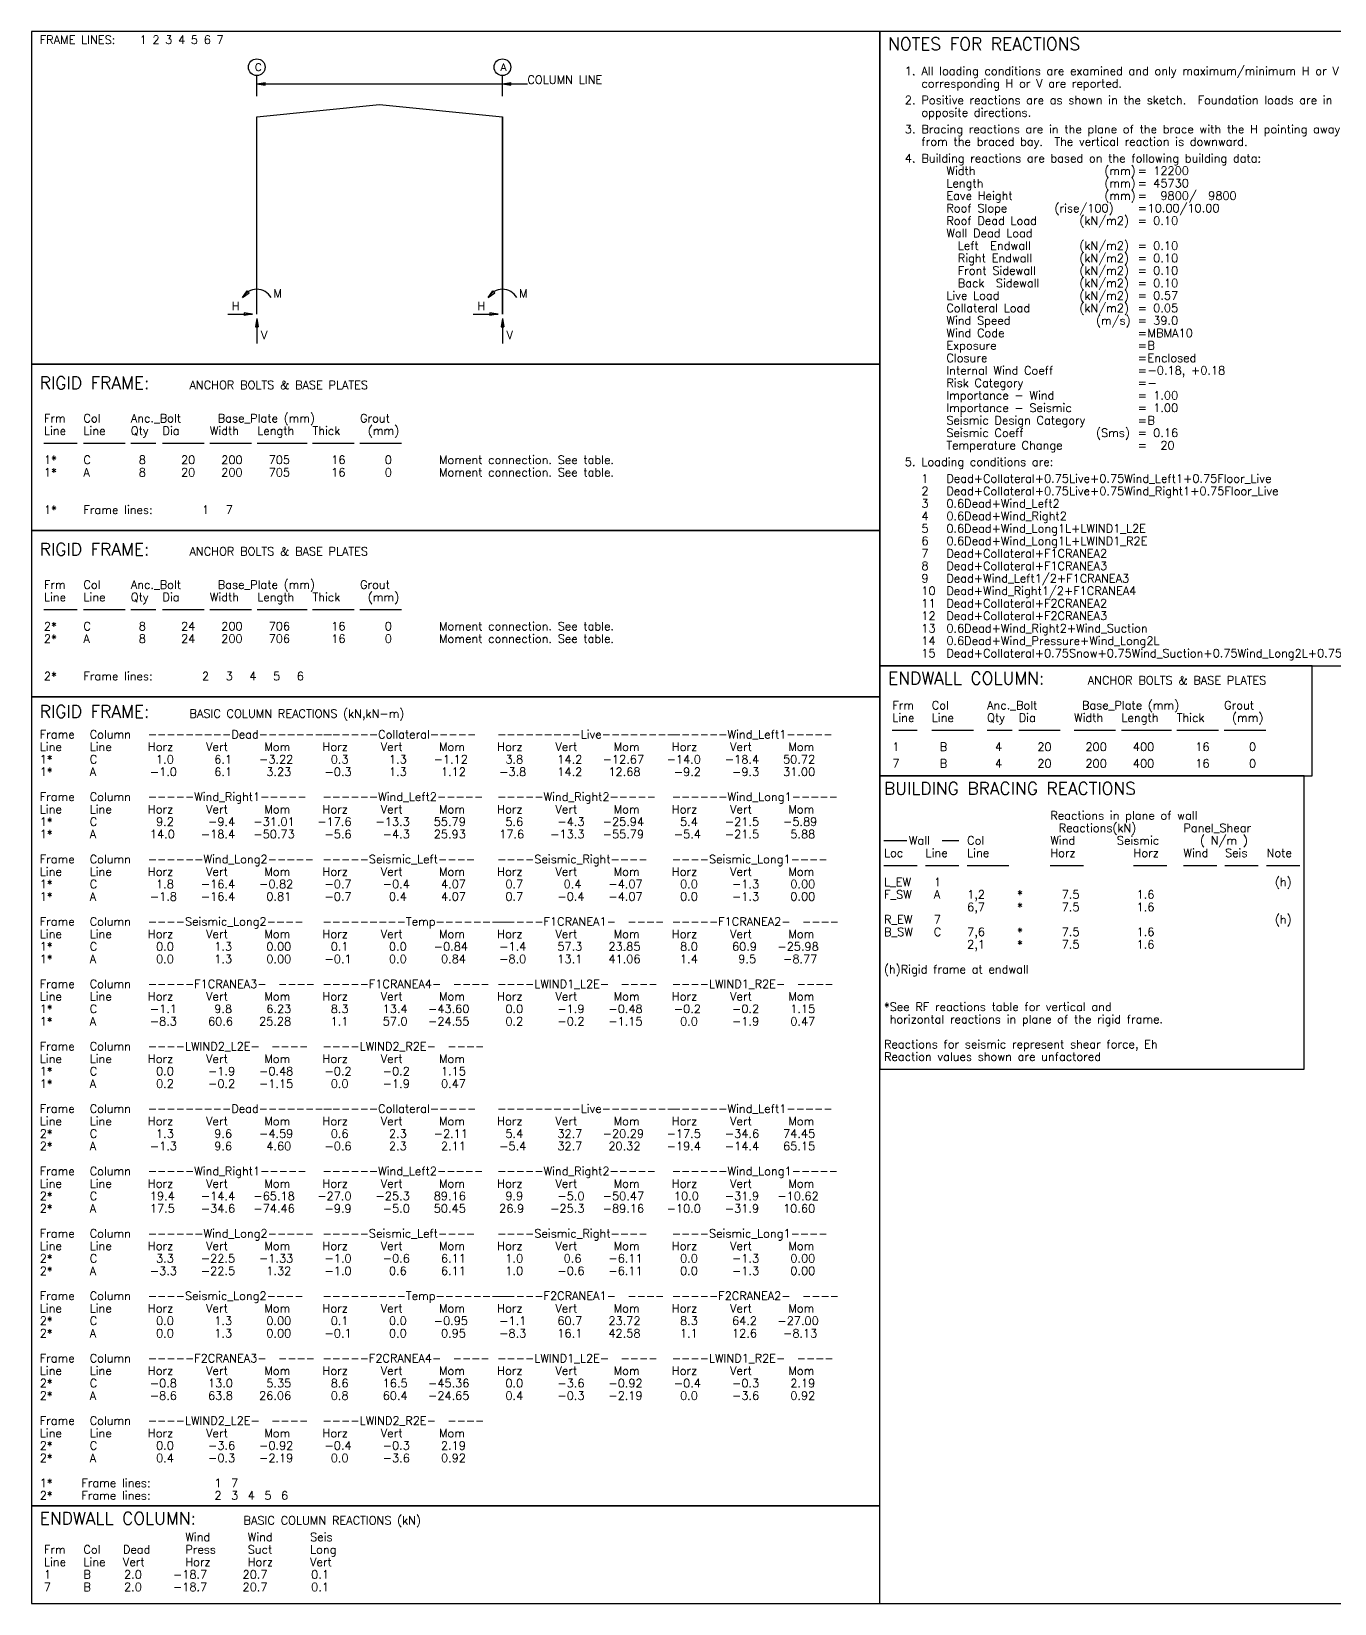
# Model space of a CAD drawing. Extents: x 0 to 48253, y 10738 to 44860.
# Drawn here: x 0 to 28286, y 10738 to 44860 of the extents above; entities that cross this region are included whole.
import ezdxf

# ---------------------------------------------------------------- set-up
doc = ezdxf.new("R2010")
doc.units = 0
doc.header["$MEASUREMENT"] = 0
doc.linetypes.add('CONTIN', pattern=[0])
doc.layers.get('0').update_dxf_attribs({"linetype": 'CONTIN'})
for name, color, linetype in [('1', 7, 'CONTIN'), ('13', 1, 'CONTIN'), ('14', 7, 'CONTIN'), ('20', 7, 'CONTIN'), ('22', 7, 'CONTIN'), ('26', 7, 'CONTIN')]:
    doc.layers.add(name, color=color, linetype=linetype)
doc.styles.add('SIMPLEX', font='SIMPLEX')

# ---------------------------------------------------------------- blocks, each defined once
blk = doc.blocks.new('MARROW')
for p, q in [((0, 0), (-2.54, 0.42)), ((-2.54, 0.42), (-2.54, -0.42)), ((0, 0), (-2.54, -0.42))]:
    blk.add_line(p, q)
blk = doc.blocks.new('RFRM-1', base_point=(-4891.323, 6138.369))
for p, q in [((13523.782, 6138.369), (-4891.323, 6138.369)), ((-4891.323, 6138.369), (-4891.323, -1083.242)), ((13523.782, -1083.242), (13523.782, 6138.369)), ((-4891.323, -1083.242), (13523.782, -1083.242))]:
    blk.add_line(p, q)
at = {"layer": '1'}
for p, q in [((0, 4730.154), (0, 5181.505)), ((5331.92, 4730.154), (5331.92, 5181.505)), ((0, 5000.965), (5873.541, 5000.965)), ((0, 4283.018), (2665.96, 4549.614)), ((2665.96, 4549.614), (5331.92, 4283.018)), ((0, 0), (0, 4283.018)), ((0, 0), (0, 4283.018)), ((5331.92, 4283.018), (5331.92, 0)), ((5331.92, 0), (5331.92, 4283.018)), ((-631.891, 0), (-90.27, 0)), ((4700.03, 0), (5241.65, 0)), ((0, -90.27), (0, -631.891)), ((5331.92, -90.27), (5331.92, -631.891))]:
    blk.add_line(p, q, dxfattribs=at)
for centre in [(0, 180.54), (5331.92, 180.54)]:
    blk.add_arc(centre, 361.081, 30, 150, dxfattribs=at)
at = {"layer": '13'}
for centre in [(0, 5362.045), (5331.92, 5362.045)]:
    blk.add_circle(centre, 180.54, dxfattribs=at)
at = {"layer": '1', "xscale": 71.079, "yscale": 71.079, "zscale": 71.079}
for p, rotation in [((0, 5000.965), 180), ((5331.92, 5000.965), 180), ((-312.705, 361.08), 225), ((5019.216, 361.08), 225), ((0, -90.27), 90), ((5331.92, -90.27), 90)]:
    blk.add_blockref('MARROW', p, dxfattribs=dict(at, rotation=rotation))
for p in [(-90.27, 0), (5241.65, 0)]:
    blk.add_blockref('MARROW', p, dxfattribs=at)
at = {"layer": '13', "style": 'SIMPLEX'}
for s, p in [('C', (-40.622, 5280.802)), ('A', (5291.299, 5280.802))]:
    blk.add_text(s, height=162.486, dxfattribs=at).set_placement(p)
at = {"layer": '14', "style": 'SIMPLEX'}
for s, p in [('FRAME LINES:', (-4710.783, 5867.559)), ('1 2 3 4 5 6 7', (-2544.3, 5867.559)), ('COLUMN LINE', (5873.541, 5000.965)), ('M', (361.081, 361.081)), ('M', (5693.001, 361.081)), ('H', (-541.621, 90.27)), ('H', (4790.3, 90.27)), ('V', (90.27, -541.621)), ('V', (5422.19, -541.621))]:
    blk.add_text(s, height=180.54, dxfattribs=at).set_placement(p)
blk = doc.blocks.new('BOLT01')
for p, q in [((18415.104, 0), (0, 0)), ((0, 0), (0, -3610.805)), ((18415.104, -3610.805), (18415.104, 0)), ((0, -3610.805), (18415.104, -3610.805))]:
    blk.add_line(p, q)
at = {"layer": '14'}
for p, q in [((270.81, -1715.132), (992.971, -1715.132)), ((1128.377, -1715.132), (2031.078, -1715.132)), ((2157.456, -1715.132), (2699.077, -1715.132)), ((2843.509, -1715.132), (3746.21, -1715.132)), ((3872.588, -1715.132), (4775.289, -1715.132)), ((4901.667, -1715.132), (5984.908, -1715.132)), ((6102.259, -1715.132), (7004.96, -1715.132)), ((7131.339, -1715.132), (8034.041, -1715.132))]:
    blk.add_line(p, q, dxfattribs=at)
at = {"layer": '13', "style": 'SIMPLEX'}
for s, p in [('1*', (270.81, -2166.483)), ('C', (1128.377, -2166.483)), ('1*', (270.81, -2437.293)), ('A', (1128.377, -2437.293)), ('1*', (270.81, -3249.725)), ('1', (3701.074, -3249.725)), ('7', (4215.614, -3249.725))]:
    blk.add_text(s, height=180.54, dxfattribs=at).set_placement(p)
at = {"layer": '14', "style": 'SIMPLEX'}
for s, p in [('Frm', (270.81, -1263.782)), ('Line', (270.81, -1534.592)), ('Col', (1128.377, -1263.782)), ('Line', (1128.377, -1534.592)), ('Anc._Bolt', (2157.456, -1263.782)), ('Qty', (2157.456, -1534.592)), ('Dia', (2843.509, -1534.592)), ('Width', (3872.588, -1534.592)), ('Base_Plate (mm)', (4044.101, -1263.782)), ('Length', (4901.667, -1534.592)), ('Thick', (6102.259, -1534.592)), ('Grout', (7131.339, -1263.782)), ('(mm)', (7302.853, -1534.592)), ('Moment connection. See table.', (8846.475, -2166.483)), ('Moment connection. See table.', (8846.475, -2437.293)), ('Frame lines:', (1128.377, -3249.725))]:
    blk.add_text(s, height=180.54, dxfattribs=at).set_placement(p)
at = {"layer": '20', "style": 'SIMPLEX'}
for s, height, p in [('RIGID FRAME:', 270.81, (180.54, -541.621)), ('ANCHOR BOLTS & BASE PLATES', 180.54, (3430.265, -541.621))]:
    blk.add_text(s, height=height, dxfattribs=at).set_placement(p)
at = {"layer": '26', "style": 'SIMPLEX'}
for s, p in [('8', (2328.969, -2166.483)), ('   20', (2843.509, -2166.483)), ('  200', (3872.588, -2166.483)), ('  705', (4901.667, -2166.483)), ('   16', (6102.259, -2166.483)), ('    0', (7131.339, -2166.483)), ('8', (2328.969, -2437.293)), ('   20', (2843.509, -2437.293)), ('  200', (3872.588, -2437.293)), ('  705', (4901.667, -2437.293)), ('   16', (6102.259, -2437.293)), ('    0', (7131.339, -2437.293))]:
    blk.add_text(s, height=180.54, dxfattribs=at).set_placement(p)
blk = doc.blocks.new('BOLT02')
for p, q in [((18415.104, 0), (0, 0)), ((0, 0), (0, -3610.805)), ((18415.104, -3610.805), (18415.104, 0)), ((0, -3610.805), (18415.104, -3610.805))]:
    blk.add_line(p, q)
at = {"layer": '14'}
for p, q in [((270.81, -1715.132), (992.971, -1715.132)), ((1128.377, -1715.132), (2031.078, -1715.132)), ((2157.456, -1715.132), (2699.077, -1715.132)), ((2843.509, -1715.132), (3746.21, -1715.132)), ((3872.588, -1715.132), (4775.289, -1715.132)), ((4901.667, -1715.132), (5984.908, -1715.132)), ((6102.259, -1715.132), (7004.96, -1715.132)), ((7131.339, -1715.132), (8034.041, -1715.132))]:
    blk.add_line(p, q, dxfattribs=at)
at = {"layer": '13', "style": 'SIMPLEX'}
for s, p in [('2*', (270.81, -2166.483)), ('C', (1128.377, -2166.483)), ('2*', (270.81, -2437.293)), ('A', (1128.377, -2437.293)), ('2*', (270.81, -3249.725)), ('2', (3701.074, -3249.725)), ('3', (4215.614, -3249.725)), ('4', (4730.153, -3249.725)), ('5', (5244.693, -3249.725)), ('6', (5759.232, -3249.725))]:
    blk.add_text(s, height=180.54, dxfattribs=at).set_placement(p)
at = {"layer": '14', "style": 'SIMPLEX'}
for s, p in [('Frm', (270.81, -1263.782)), ('Line', (270.81, -1534.592)), ('Col', (1128.377, -1263.782)), ('Line', (1128.377, -1534.592)), ('Anc._Bolt', (2157.456, -1263.782)), ('Qty', (2157.456, -1534.592)), ('Dia', (2843.509, -1534.592)), ('Width', (3872.588, -1534.592)), ('Base_Plate (mm)', (4044.101, -1263.782)), ('Length', (4901.667, -1534.592)), ('Thick', (6102.259, -1534.592)), ('Grout', (7131.339, -1263.782)), ('(mm)', (7302.853, -1534.592)), ('Moment connection. See table.', (8846.475, -2166.483)), ('Moment connection. See table.', (8846.475, -2437.293)), ('Frame lines:', (1128.377, -3249.725))]:
    blk.add_text(s, height=180.54, dxfattribs=at).set_placement(p)
at = {"layer": '20', "style": 'SIMPLEX'}
for s, height, p in [('RIGID FRAME:', 270.81, (180.54, -541.621)), ('ANCHOR BOLTS & BASE PLATES', 180.54, (3430.265, -541.621))]:
    blk.add_text(s, height=height, dxfattribs=at).set_placement(p)
at = {"layer": '26', "style": 'SIMPLEX'}
for s, p in [('8', (2328.969, -2166.483)), ('   24', (2843.509, -2166.483)), ('  200', (3872.588, -2166.483)), ('  706', (4901.667, -2166.483)), ('   16', (6102.259, -2166.483)), ('    0', (7131.339, -2166.483)), ('8', (2328.969, -2437.293)), ('   24', (2843.509, -2437.293)), ('  200', (3872.588, -2437.293)), ('  706', (4901.667, -2437.293)), ('   16', (6102.259, -2437.293)), ('    0', (7131.339, -2437.293))]:
    blk.add_text(s, height=180.54, dxfattribs=at).set_placement(p)
blk = doc.blocks.new('RFBASE')
at = {"layer": '1'}
for p, q in [((18415.104, 0), (0, 0)), ((0, 0), (0, -17557.535)), ((18415.104, -17557.535), (18415.104, 0)), ((0, -17557.535), (18415.104, -17557.535))]:
    blk.add_line(p, q, dxfattribs=at)
at = {"layer": '13', "style": 'SIMPLEX'}
for s, p in [('1*', (180.54, -1444.322)), ('C', (1263.782, -1444.322)), ('1*', (180.54, -1715.132)), ('A', (1263.782, -1715.132)), ('1*', (180.54, -2798.374)), ('C', (1263.782, -2798.374)), ('1*', (180.54, -3069.185)), ('A', (1263.782, -3069.185)), ('1*', (180.54, -4152.426)), ('C', (1263.782, -4152.426)), ('1*', (180.54, -4423.236)), ('A', (1263.782, -4423.236)), ('1*', (180.54, -5506.478)), ('C', (1263.782, -5506.478)), ('1*', (180.54, -5777.288)), ('A', (1263.782, -5777.288)), ('1*', (180.54, -6860.528)), ('C', (1263.782, -6860.528)), ('1*', (180.54, -7131.339)), ('A', (1263.782, -7131.339)), ('1*', (180.54, -8214.581)), ('C', (1263.782, -8214.581)), ('1*', (180.54, -8485.392)), ('A', (1263.782, -8485.392)), ('2*', (180.54, -9568.633)), ('C', (1263.782, -9568.633)), ('2*', (180.54, -9839.443)), ('A', (1263.782, -9839.443)), ('2*', (180.54, -10922.686)), ('C', (1263.782, -10922.686)), ('2*', (180.54, -11193.496)), ('A', (1263.782, -11193.496)), ('2*', (180.54, -12276.737)), ('C', (1263.782, -12276.737)), ('2*', (180.54, -12547.548)), ('A', (1263.782, -12547.548)), ('2*', (180.54, -13630.789)), ('C', (1263.782, -13630.789)), ('2*', (180.54, -13901.6)), ('A', (1263.782, -13901.6)), ('2*', (180.54, -14984.84)), ('C', (1263.782, -14984.84)), ('2*', (180.54, -15255.65)), ('A', (1263.782, -15255.65)), ('2*', (180.54, -16338.891)), ('C', (1263.782, -16338.891)), ('2*', (180.54, -16609.701)), ('A', (1263.782, -16609.701)), ('1*', (180.54, -17151.32)), ('1', (3971.885, -17151.32)), ('7', (4332.966, -17151.32)), ('2*', (180.54, -17422.133)), ('2', (3971.885, -17422.133)), ('3', (4332.966, -17422.133)), ('4', (4694.047, -17422.133)), ('5', (5055.127, -17422.133)), ('6', (5416.208, -17422.133))]:
    blk.add_text(s, height=180.54, dxfattribs=at).set_placement(p)
at = {"layer": '14', "style": 'SIMPLEX'}
for s, p in [('Frame', (180.54, -902.701)), ('Line', (180.54, -1173.512)), ('Column', (1263.782, -902.701)), ('Line', (1263.782, -1173.512)), ('---------Dead--------', (2527.563, -902.701)), ('Horz', (2527.563, -1173.512)), ('Vert', (3791.345, -1173.512)), ('Mom', (5055.127, -1173.512)), ('------Collateral-----', (6318.909, -902.701)), ('Horz', (6318.909, -1173.512)), ('Vert', (7582.69, -1173.512)), ('Mom', (8846.473, -1173.512)), ('---------Live--------', (10110.254, -902.701)), ('Horz', (10110.254, -1173.512)), ('Vert', (11374.036, -1173.512)), ('Mom', (12637.817, -1173.512)), ('------Wind_Left1-----', (13901.6, -902.701)), ('Horz', (13901.6, -1173.512)), ('Vert', (15165.381, -1173.512)), ('Mom', (16429.162, -1173.512)), ('Frame', (180.54, -2256.753)), ('Line', (180.54, -2527.564)), ('Column', (1263.782, -2256.753)), ('Line', (1263.782, -2527.564)), ('-----Wind_Right1-----', (2527.563, -2256.753)), ('Horz', (2527.563, -2527.564)), ('Vert', (3791.345, -2527.564)), ('Mom', (5055.127, -2527.564)), ('------Wind_Left2-----', (6318.909, -2256.753)), ('Horz', (6318.909, -2527.564)), ('Vert', (7582.69, -2527.564)), ('Mom', (8846.473, -2527.564)), ('-----Wind_Right2-----', (10110.254, -2256.753)), ('Horz', (10110.254, -2527.564)), ('Vert', (11374.036, -2527.564)), ('Mom', (12637.817, -2527.564)), ('------Wind_Long1-----', (13901.6, -2256.753)), ('Horz', (13901.6, -2527.564)), ('Vert', (15165.381, -2527.564)), ('Mom', (16429.162, -2527.564)), ('Frame', (180.54, -3610.805)), ('Line', (180.54, -3881.615)), ('Column', (1263.782, -3610.805)), ('Line', (1263.782, -3881.615)), ('------Wind_Long2-----', (2527.563, -3610.805)), ('Horz', (2527.563, -3881.615)), ('Vert', (3791.345, -3881.615)), ('Mom', (5055.127, -3881.615)), ('-----Seismic_Left----', (6318.909, -3610.805)), ('Horz', (6318.909, -3881.615)), ('Vert', (7582.69, -3881.615)), ('Mom', (8846.473, -3881.615)), ('----Seismic_Right----', (10110.254, -3610.805)), ('Horz', (10110.254, -3881.615)), ('Vert', (11374.036, -3881.615)), ('Mom', (12637.817, -3881.615)), ('----Seismic_Long1----', (13901.6, -3610.805)), ('Horz', (13901.6, -3881.615)), ('Vert', (15165.381, -3881.615)), ('Mom', (16429.162, -3881.615)), ('----Seismic_Long2----', (2527.563, -4964.856)), ('Frame', (180.54, -4964.856)), ('Line', (180.54, -5235.667)), ('Column', (1263.782, -4964.856)), ('Line', (1263.782, -5235.667)), ('Horz', (2527.563, -5235.667)), ('Vert', (3791.345, -5235.667)), ('Mom', (5055.127, -5235.667)), ('---------Temp--------', (6318.909, -4964.856)), ('Horz', (6318.909, -5235.667)), ('Vert', (7582.69, -5235.667)), ('Mom', (8846.473, -5235.667)), ('-----F1CRANEA1-  ----', (10110.254, -4964.856)), ('Horz', (10110.254, -5235.667)), ('Vert', (11374.036, -5235.667)), ('Mom', (12637.817, -5235.667)), ('-----F1CRANEA2-  ----', (13901.6, -4964.856)), ('Horz', (13901.6, -5235.667)), ('Vert', (15165.381, -5235.667)), ('Mom', (16429.162, -5235.667)), ('Frame', (180.54, -6318.908)), ('Column', (1263.782, -6318.908)), ('-----F1CRANEA3-  ----', (2527.563, -6318.908)), ('-----F1CRANEA4-  ----', (6318.909, -6318.908)), ('----LWIND1_L2E-  ----', (10110.254, -6318.908)), ('----LWIND1_R2E-  ----', (13901.6, -6318.908)), ('Line', (180.54, -6589.719)), ('Line', (1263.782, -6589.719)), ('Horz', (2527.563, -6589.719)), ('Vert', (3791.345, -6589.719)), ('Mom', (5055.127, -6589.719)), ('Horz', (6318.909, -6589.719)), ('Vert', (7582.69, -6589.719)), ('Mom', (8846.473, -6589.719)), ('Horz', (10110.254, -6589.719)), ('Vert', (11374.036, -6589.719)), ('Mom', (12637.817, -6589.719)), ('Horz', (13901.6, -6589.719)), ('Vert', (15165.381, -6589.719)), ('Mom', (16429.162, -6589.719)), ('Frame', (180.54, -7672.96)), ('Column', (1263.782, -7672.96)), ('----LWIND2_L2E-  ----', (2527.563, -7672.96)), ('----LWIND2_R2E-  ----', (6318.909, -7672.96)), ('Line', (180.54, -7943.771)), ('Line', (1263.782, -7943.771)), ('Horz', (2527.563, -7943.771)), ('Vert', (3791.345, -7943.771)), ('Mom', (5055.127, -7943.771)), ('Horz', (6318.909, -7943.771)), ('Vert', (7582.69, -7943.771)), ('Mom', (8846.473, -7943.771)), ('Frame', (180.54, -9027.013)), ('Column', (1263.782, -9027.013)), ('---------Dead--------', (2527.563, -9027.013)), ('------Collateral-----', (6318.909, -9027.013)), ('---------Live--------', (10110.254, -9027.013)), ('------Wind_Left1-----', (13901.6, -9027.013)), ('Line', (180.54, -9297.823)), ('Line', (1263.782, -9297.823)), ('Horz', (2527.563, -9297.823)), ('Vert', (3791.345, -9297.823)), ('Mom', (5055.127, -9297.823)), ('Horz', (6318.909, -9297.823)), ('Vert', (7582.69, -9297.823)), ('Mom', (8846.473, -9297.823)), ('Horz', (10110.254, -9297.823)), ('Vert', (11374.036, -9297.823)), ('Mom', (12637.817, -9297.823)), ('Horz', (13901.6, -9297.823)), ('Vert', (15165.381, -9297.823)), ('Mom', (16429.162, -9297.823)), ('Frame', (180.54, -10381.064)), ('Column', (1263.782, -10381.064)), ('-----Wind_Right1-----', (2527.563, -10381.064)), ('------Wind_Left2-----', (6318.909, -10381.064)), ('-----Wind_Right2-----', (10110.254, -10381.064)), ('------Wind_Long1-----', (13901.6, -10381.064)), ('Line', (180.54, -10651.875)), ('Line', (1263.782, -10651.875)), ('Horz', (2527.563, -10651.875)), ('Vert', (3791.345, -10651.875)), ('Mom', (5055.127, -10651.875)), ('Horz', (6318.909, -10651.875)), ('Vert', (7582.69, -10651.875)), ('Mom', (8846.473, -10651.875)), ('Horz', (10110.254, -10651.875)), ('Vert', (11374.036, -10651.875)), ('Mom', (12637.817, -10651.875)), ('Horz', (13901.6, -10651.875)), ('Vert', (15165.381, -10651.875)), ('Mom', (16429.162, -10651.875)), ('Frame', (180.54, -11735.117)), ('Column', (1263.782, -11735.117)), ('------Wind_Long2-----', (2527.563, -11735.117)), ('-----Seismic_Left----', (6318.909, -11735.117)), ('----Seismic_Right----', (10110.254, -11735.117)), ('----Seismic_Long1----', (13901.6, -11735.117)), ('Line', (180.54, -12005.928)), ('Line', (1263.782, -12005.928)), ('Horz', (2527.563, -12005.928)), ('Vert', (3791.345, -12005.928)), ('Mom', (5055.127, -12005.928)), ('Horz', (6318.909, -12005.928)), ('Vert', (7582.69, -12005.928)), ('Mom', (8846.473, -12005.928)), ('Horz', (10110.254, -12005.928)), ('Vert', (11374.036, -12005.928)), ('Mom', (12637.817, -12005.928)), ('Horz', (13901.6, -12005.928)), ('Vert', (15165.381, -12005.928)), ('Mom', (16429.162, -12005.928)), ('Frame', (180.54, -13089.168)), ('Column', (1263.782, -13089.168)), ('----Seismic_Long2----', (2527.563, -13089.168)), ('---------Temp--------', (6318.909, -13089.168)), ('-----F2CRANEA1-  ----', (10110.254, -13089.168)), ('-----F2CRANEA2-  ----', (13901.6, -13089.168)), ('Line', (180.54, -13359.979)), ('Line', (1263.782, -13359.979)), ('Horz', (2527.563, -13359.979)), ('Vert', (3791.345, -13359.979)), ('Mom', (5055.127, -13359.979)), ('Horz', (6318.909, -13359.979)), ('Vert', (7582.69, -13359.979)), ('Mom', (8846.473, -13359.979)), ('Horz', (10110.254, -13359.979)), ('Vert', (11374.036, -13359.979)), ('Mom', (12637.817, -13359.979)), ('Horz', (13901.6, -13359.979)), ('Vert', (15165.381, -13359.979)), ('Mom', (16429.162, -13359.979)), ('Frame', (180.54, -14443.219)), ('Column', (1263.782, -14443.219)), ('-----F2CRANEA3-  ----', (2527.563, -14443.219)), ('-----F2CRANEA4-  ----', (6318.909, -14443.219)), ('----LWIND1_L2E-  ----', (10110.254, -14443.219)), ('----LWIND1_R2E-  ----', (13901.6, -14443.219)), ('Line', (180.54, -14714.028)), ('Line', (1263.782, -14714.028)), ('Horz', (2527.563, -14714.028)), ('Vert', (3791.345, -14714.028)), ('Mom', (5055.127, -14714.028)), ('Horz', (6318.909, -14714.028)), ('Vert', (7582.69, -14714.028)), ('Mom', (8846.473, -14714.028)), ('Horz', (10110.254, -14714.028)), ('Vert', (11374.036, -14714.028)), ('Mom', (12637.817, -14714.028)), ('Horz', (13901.6, -14714.028)), ('Vert', (15165.381, -14714.028)), ('Mom', (16429.162, -14714.028)), ('Frame', (180.54, -15797.27)), ('Column', (1263.782, -15797.27)), ('----LWIND2_L2E-  ----', (2527.563, -15797.27)), ('----LWIND2_R2E-  ----', (6318.909, -15797.27)), ('Line', (180.54, -16068.079)), ('Line', (1263.782, -16068.079)), ('Horz', (2527.563, -16068.079)), ('Vert', (3791.345, -16068.079)), ('Mom', (5055.127, -16068.079)), ('Horz', (6318.909, -16068.079)), ('Vert', (7582.69, -16068.079)), ('Mom', (8846.473, -16068.079)), ('Frame lines:', (1083.242, -17151.32)), ('Frame lines:', (1083.242, -17422.133))]:
    blk.add_text(s, height=180.54, dxfattribs=at).set_placement(p)
at = {"layer": '20', "style": 'SIMPLEX'}
for s, height, p in [('RIGID FRAME:', 270.81, (180.54, -451.351)), ('BASIC COLUMN REACTIONS (kN,kN-m)', 180.54, (3430.265, -451.351))]:
    blk.add_text(s, height=height, dxfattribs=at).set_placement(p)
at = {"layer": '26', "style": 'SIMPLEX'}
for s, p in [('    1.0', (2166.483, -1444.322)), ('    6.1', (3430.265, -1444.322)), ('  -3.22', (4694.047, -1444.322)), ('    0.3', (5957.829, -1444.322)), ('    1.3', (7221.61, -1444.322)), ('  -1.12', (8485.392, -1444.322)), ('    3.8', (9749.174, -1444.322)), ('   14.2', (11012.955, -1444.322)), (' -12.67', (12276.737, -1444.322)), ('  -14.0', (13540.519, -1444.322)), ('  -18.4', (14804.301, -1444.322)), ('  50.72', (16068.083, -1444.322)), ('   -1.0', (2166.483, -1715.132)), ('    6.1', (3430.265, -1715.132)), ('   3.23', (4694.047, -1715.132)), ('   -0.3', (5957.829, -1715.132)), ('    1.3', (7221.61, -1715.132)), ('   1.12', (8485.392, -1715.132)), ('   -3.8', (9749.174, -1715.132)), ('   14.2', (11012.955, -1715.132)), ('  12.68', (12276.737, -1715.132)), ('   -9.2', (13540.519, -1715.132)), ('   -9.3', (14804.301, -1715.132)), ('  31.00', (16068.083, -1715.132)), ('    9.2', (2166.483, -2798.374)), ('   -9.4', (3430.265, -2798.374)), (' -31.01', (4694.047, -2798.374)), ('  -17.6', (5957.829, -2798.374)), ('  -13.3', (7221.61, -2798.374)), ('  55.79', (8485.392, -2798.374)), ('    5.6', (9749.174, -2798.374)), ('   -4.3', (11012.955, -2798.374)), (' -25.94', (12276.737, -2798.374)), ('    5.4', (13540.519, -2798.374)), ('  -21.5', (14804.301, -2798.374)), ('  -5.89', (16068.083, -2798.374)), ('   14.0', (2166.483, -3069.185)), ('  -18.4', (3430.265, -3069.185)), (' -50.73', (4694.047, -3069.185)), ('   -5.6', (5957.829, -3069.185)), ('   -4.3', (7221.61, -3069.185)), ('  25.93', (8485.392, -3069.185)), ('   17.6', (9749.174, -3069.185)), ('  -13.3', (11012.955, -3069.185)), (' -55.79', (12276.737, -3069.185)), ('   -5.4', (13540.519, -3069.185)), ('  -21.5', (14804.301, -3069.185)), ('   5.88', (16068.083, -3069.185)), ('    1.8', (2166.483, -4152.426)), ('  -16.4', (3430.265, -4152.426)), ('  -0.82', (4694.047, -4152.426)), ('   -0.7', (5957.829, -4152.426)), ('   -0.4', (7221.61, -4152.426)), ('   4.07', (8485.392, -4152.426)), ('    0.7', (9749.174, -4152.426)), ('    0.4', (11012.955, -4152.426)), ('  -4.07', (12276.737, -4152.426)), ('    0.0', (13540.519, -4152.426)), ('   -1.3', (14804.301, -4152.426)), ('   0.00', (16068.083, -4152.426)), ('   -1.8', (2166.483, -4423.236)), ('  -16.4', (3430.265, -4423.236)), ('   0.81', (4694.047, -4423.236)), ('   -0.7', (5957.829, -4423.236)), ('    0.4', (7221.61, -4423.236)), ('   4.07', (8485.392, -4423.236)), ('    0.7', (9749.174, -4423.236)), ('   -0.4', (11012.955, -4423.236)), ('  -4.07', (12276.737, -4423.236)), ('    0.0', (13540.519, -4423.236)), ('   -1.3', (14804.301, -4423.236)), ('   0.00', (16068.083, -4423.236)), ('    0.0', (2166.483, -5506.478)), ('    1.3', (3430.265, -5506.478)), ('   0.00', (4694.047, -5506.478)), ('    0.1', (5957.829, -5506.478)), ('    0.0', (7221.61, -5506.478)), ('  -0.84', (8485.392, -5506.478)), ('   -1.4', (9749.174, -5506.478)), ('   57.3', (11012.955, -5506.478)), ('  23.85', (12276.737, -5506.478)), ('    8.0', (13540.519, -5506.478)), ('   60.9', (14804.301, -5506.478)), (' -25.98', (16068.083, -5506.478)), ('    0.0', (2166.483, -5777.288)), ('    1.3', (3430.265, -5777.288)), ('   0.00', (4694.047, -5777.288)), ('   -0.1', (5957.829, -5777.288)), ('    0.0', (7221.61, -5777.288)), ('   0.84', (8485.392, -5777.288)), ('   -8.0', (9749.174, -5777.288)), ('   13.1', (11012.955, -5777.288)), ('  41.06', (12276.737, -5777.288)), ('    1.4', (13540.519, -5777.288)), ('    9.5', (14804.301, -5777.288)), ('  -8.77', (16068.083, -5777.288)), ('   -1.1', (2166.483, -6860.528)), ('    9.8', (3430.265, -6860.528)), ('   6.23', (4694.047, -6860.528)), ('    8.3', (5957.829, -6860.528)), ('   13.4', (7221.61, -6860.528)), (' -43.60', (8485.392, -6860.528)), ('    0.0', (9749.174, -6860.528)), ('   -1.9', (11012.955, -6860.528)), ('  -0.48', (12276.737, -6860.528)), ('   -0.2', (13540.519, -6860.528)), ('   -0.2', (14804.301, -6860.528)), ('   1.15', (16068.083, -6860.528)), ('   -8.3', (2166.483, -7131.339)), ('   60.6', (3430.265, -7131.339)), ('  25.28', (4694.047, -7131.339)), ('    1.1', (5957.829, -7131.339)), ('   57.0', (7221.61, -7131.339)), (' -24.55', (8485.392, -7131.339)), ('    0.2', (9749.174, -7131.339)), ('   -0.2', (11012.955, -7131.339)), ('  -1.15', (12276.737, -7131.339)), ('    0.0', (13540.519, -7131.339)), ('   -1.9', (14804.301, -7131.339)), ('   0.47', (16068.083, -7131.339)), ('    0.0', (2166.483, -8214.581)), ('   -1.9', (3430.265, -8214.581)), ('  -0.48', (4694.047, -8214.581)), ('   -0.2', (5957.829, -8214.581)), ('   -0.2', (7221.61, -8214.581)), ('   1.15', (8485.392, -8214.581)), ('    0.2', (2166.483, -8485.392)), ('   -0.2', (3430.265, -8485.392)), ('  -1.15', (4694.047, -8485.392)), ('    0.0', (5957.829, -8485.392)), ('   -1.9', (7221.61, -8485.392)), ('   0.47', (8485.392, -8485.392)), ('    1.3', (2166.483, -9568.633)), ('    9.6', (3430.265, -9568.633)), ('  -4.59', (4694.047, -9568.633)), ('    0.6', (5957.829, -9568.633)), ('    2.3', (7221.61, -9568.633)), ('  -2.11', (8485.392, -9568.633)), ('    5.4', (9749.174, -9568.633)), ('   32.7', (11012.955, -9568.633)), (' -20.29', (12276.737, -9568.633)), ('  -17.5', (13540.519, -9568.633)), ('  -34.6', (14804.301, -9568.633)), ('  74.45', (16068.083, -9568.633)), ('   -1.3', (2166.483, -9839.443)), ('    9.6', (3430.265, -9839.443)), ('   4.60', (4694.047, -9839.443)), ('   -0.6', (5957.829, -9839.443)), ('    2.3', (7221.61, -9839.443)), ('   2.11', (8485.392, -9839.443)), ('   -5.4', (9749.174, -9839.443)), ('   32.7', (11012.955, -9839.443)), ('  20.32', (12276.737, -9839.443)), ('  -19.4', (13540.519, -9839.443)), ('  -14.4', (14804.301, -9839.443)), ('  65.15', (16068.083, -9839.443)), ('   19.4', (2166.483, -10922.686)), ('  -14.4', (3430.265, -10922.686)), (' -65.18', (4694.047, -10922.686)), ('  -27.0', (5957.829, -10922.686)), ('  -25.3', (7221.61, -10922.686)), ('  89.16', (8485.392, -10922.686)), ('    9.9', (9749.174, -10922.686)), ('   -5.0', (11012.955, -10922.686)), (' -50.47', (12276.737, -10922.686)), ('   10.0', (13540.519, -10922.686)), ('  -31.9', (14804.301, -10922.686)), (' -10.62', (16068.083, -10922.686)), ('   17.5', (2166.483, -11193.496)), ('  -34.6', (3430.265, -11193.496)), (' -74.46', (4694.047, -11193.496)), ('   -9.9', (5957.829, -11193.496)), ('   -5.0', (7221.61, -11193.496)), ('  50.45', (8485.392, -11193.496)), ('   26.9', (9749.174, -11193.496)), ('  -25.3', (11012.955, -11193.496)), (' -89.16', (12276.737, -11193.496)), ('  -10.0', (13540.519, -11193.496)), ('  -31.9', (14804.301, -11193.496)), ('  10.60', (16068.083, -11193.496)), ('    3.3', (2166.483, -12276.737)), ('  -22.5', (3430.265, -12276.737)), ('  -1.33', (4694.047, -12276.737)), ('   -1.0', (5957.829, -12276.737)), ('   -0.6', (7221.61, -12276.737)), ('   6.11', (8485.392, -12276.737)), ('    1.0', (9749.174, -12276.737)), ('    0.6', (11012.955, -12276.737)), ('  -6.11', (12276.737, -12276.737)), ('    0.0', (13540.519, -12276.737)), ('   -1.3', (14804.301, -12276.737)), ('   0.00', (16068.083, -12276.737)), ('   -3.3', (2166.483, -12547.548)), ('  -22.5', (3430.265, -12547.548)), ('   1.32', (4694.047, -12547.548)), ('   -1.0', (5957.829, -12547.548)), ('    0.6', (7221.61, -12547.548)), ('   6.11', (8485.392, -12547.548)), ('    1.0', (9749.174, -12547.548)), ('   -0.6', (11012.955, -12547.548)), ('  -6.11', (12276.737, -12547.548)), ('    0.0', (13540.519, -12547.548)), ('   -1.3', (14804.301, -12547.548)), ('   0.00', (16068.083, -12547.548)), ('    0.0', (2166.483, -13630.789)), ('    1.3', (3430.265, -13630.789)), ('   0.00', (4694.047, -13630.789)), ('    0.1', (5957.829, -13630.789)), ('    0.0', (7221.61, -13630.789)), ('  -0.95', (8485.392, -13630.789)), ('   -1.1', (9749.174, -13630.789)), ('   60.7', (11012.955, -13630.789)), ('  23.72', (12276.737, -13630.789)), ('    8.3', (13540.519, -13630.789)), ('   64.2', (14804.301, -13630.789)), (' -27.00', (16068.083, -13630.789)), ('    0.0', (2166.483, -13901.6)), ('    1.3', (3430.265, -13901.6)), ('   0.00', (4694.047, -13901.6)), ('   -0.1', (5957.829, -13901.6)), ('    0.0', (7221.61, -13901.6)), ('   0.95', (8485.392, -13901.6)), ('   -8.3', (9749.174, -13901.6)), ('   16.1', (11012.955, -13901.6)), ('  42.58', (12276.737, -13901.6)), ('    1.1', (13540.519, -13901.6)), ('   12.6', (14804.301, -13901.6)), ('  -8.13', (16068.083, -13901.6)), ('   -0.8', (2166.483, -14984.84)), ('   13.0', (3430.265, -14984.84)), ('   5.35', (4694.047, -14984.84)), ('    8.6', (5957.829, -14984.84)), ('   16.5', (7221.61, -14984.84)), (' -45.36', (8485.392, -14984.84)), ('    0.0', (9749.174, -14984.84)), ('   -3.6', (11012.955, -14984.84)), ('  -0.92', (12276.737, -14984.84)), ('   -0.4', (13540.519, -14984.84)), ('   -0.3', (14804.301, -14984.84)), ('   2.19', (16068.083, -14984.84)), ('   -8.6', (2166.483, -15255.65)), ('   63.8', (3430.265, -15255.65)), ('  26.06', (4694.047, -15255.65)), ('    0.8', (5957.829, -15255.65)), ('   60.4', (7221.61, -15255.65)), (' -24.65', (8485.392, -15255.65)), ('    0.4', (9749.174, -15255.65)), ('   -0.3', (11012.955, -15255.65)), ('  -2.19', (12276.737, -15255.65)), ('    0.0', (13540.519, -15255.65)), ('   -3.6', (14804.301, -15255.65)), ('   0.92', (16068.083, -15255.65)), ('    0.0', (2166.483, -16338.891)), ('   -3.6', (3430.265, -16338.891)), ('  -0.92', (4694.047, -16338.891)), ('   -0.4', (5957.829, -16338.891)), ('   -0.3', (7221.61, -16338.891)), ('   2.19', (8485.392, -16338.891)), ('    0.4', (2166.483, -16609.701)), ('   -0.3', (3430.265, -16609.701)), ('  -2.19', (4694.047, -16609.701)), ('    0.0', (5957.829, -16609.701)), ('   -3.6', (7221.61, -16609.701)), ('   0.92', (8485.392, -16609.701))]:
    blk.add_text(s, height=180.54, dxfattribs=at).set_placement(p)
blk = doc.blocks.new('EWTABL')
for p, q in [((18415.104, 0), (0, 0)), ((0, 0), (0, -2121.348)), ((18415.104, -2121.348), (18415.104, 0)), ((0, -2121.348), (18415.104, -2121.348))]:
    blk.add_line(p, q)
at = {"layer": '13', "style": 'SIMPLEX'}
for s, p in [('7', (270.81, -1850.538)), ('1', (270.81, -1579.727)), ('B', (1128.377, -1579.727)), ('B', (1128.377, -1850.538))]:
    blk.add_text(s, height=180.54, dxfattribs=at).set_placement(p)
at = {"layer": '14', "style": 'SIMPLEX'}
for s, p in [('Wind', (3339.995, -767.296)), ('Wind', (4694.046, -767.296)), ('Seis', (6048.098, -767.296)), ('Frm', (270.81, -1038.106)), ('Col', (1128.377, -1038.106)), ('Dead', (1985.943, -1038.106)), ('Press', (3339.995, -1038.106)), ('Suct', (4694.046, -1038.106)), ('Long', (6048.098, -1038.106)), ('Line', (270.81, -1308.917)), ('Line', (1128.377, -1308.917)), ('Vert', (1985.943, -1308.917)), ('Horz', (3339.995, -1308.917)), ('Horz', (4694.046, -1308.917)), ('Vert', (6048.098, -1308.917))]:
    blk.add_text(s, height=180.54, dxfattribs=at).set_placement(p)
at = {"layer": '20', "style": 'SIMPLEX'}
for s, height, p in [('ENDWALL COLUMN:', 270.81, (180.54, -406.216)), ('BASIC COLUMN REACTIONS (kN)', 180.54, (4603.776, -406.216))]:
    blk.add_text(s, height=height, dxfattribs=at).set_placement(p)
at = {"layer": '26', "style": 'SIMPLEX'}
for s, p in [('    2.0', (1471.403, -1579.727)), ('    2.0', (1471.403, -1850.538)), ('  -18.7', (2825.455, -1579.727)), ('  -18.7', (2825.455, -1850.538)), ('   20.7', (4179.507, -1579.727)), ('   20.7', (4179.507, -1850.538)), ('    0.1', (5533.559, -1579.727)), ('    0.1', (5533.559, -1850.538))]:
    blk.add_text(s, height=180.54, dxfattribs=at).set_placement(p)
blk = doc.blocks.new('EWBASE')
for p, q in [((9388.093, 0), (0, 0)), ((0, 0), (0, -2392.158)), ((9388.093, -2392.158), (9388.093, 0)), ((0, -2392.158), (9388.093, -2392.158))]:
    blk.add_line(p, q)
at = {"layer": '14'}
for p, q in [((270.81, -1399.187), (812.431, -1399.187)), ((1128.377, -1399.187), (2031.078, -1399.187)), ((2328.969, -1399.187), (2870.59, -1399.187)), ((3015.022, -1399.187), (3917.723, -1399.187)), ((4215.614, -1399.187), (5118.315, -1399.187)), ((5244.693, -1399.187), (6327.935, -1399.187)), ((6445.285, -1399.187), (7347.986, -1399.187)), ((7474.366, -1399.187), (8377.067, -1399.187))]:
    blk.add_line(p, q, dxfattribs=at)
at = {"layer": '13', "style": 'SIMPLEX'}
for s, p in [('1', (270.81, -1850.538)), ('B', (1299.89, -1850.538)), ('7', (270.81, -2211.618)), ('B', (1299.89, -2211.618))]:
    blk.add_text(s, height=180.54, dxfattribs=at).set_placement(p)
at = {"layer": '14', "style": 'SIMPLEX'}
for s, p in [('Frm', (270.81, -947.836)), ('Col', (1128.377, -947.836)), ('Anc._Bolt', (2328.969, -947.836)), ('Base_Plate (mm)', (4387.127, -947.836)), ('Grout', (7474.366, -947.836)), ('(mm)', (7645.88, -1218.647)), ('Line', (270.81, -1218.647)), ('Line', (1128.377, -1218.647)), ('Qty', (2328.969, -1218.647)), ('Dia', (3015.022, -1218.647)), ('Width', (4215.614, -1218.647)), ('Length', (5244.693, -1218.647)), ('Thick', (6445.285, -1218.647))]:
    blk.add_text(s, height=180.54, dxfattribs=at).set_placement(p)
at = {"layer": '20', "style": 'SIMPLEX'}
for s, height, p in [('ENDWALL COLUMN:', 270.81, (180.54, -406.216)), ('ANCHOR BOLTS & BASE PLATES', 180.54, (4513.506, -406.216))]:
    blk.add_text(s, height=height, dxfattribs=at).set_placement(p)
at = {"layer": '26', "style": 'SIMPLEX'}
for s, p in [('4', (2500.482, -1850.538)), ('   20', (3015.022, -1850.538)), ('  200', (4215.614, -1850.538)), ('  400', (5244.693, -1850.538)), ('   16', (6445.285, -1850.538)), ('    0', (7474.366, -1850.538)), ('4', (2500.482, -2211.618)), ('   20', (3015.022, -2211.618)), ('  200', (4215.614, -2211.618)), ('  400', (5244.693, -2211.618)), ('   16', (6445.285, -2211.618)), ('    0', (7474.366, -2211.618))]:
    blk.add_text(s, height=180.54, dxfattribs=at).set_placement(p)
blk = doc.blocks.new('RNOTES')
for p, q in [((18415.104, 0), (0, 0)), ((0, 0), (0, -13766.193)), ((18415.104, -13766.193), (18415.104, 0)), ((0, -13766.193), (18415.104, -13766.193))]:
    blk.add_line(p, q)
at = {"layer": '1', "style": 'SIMPLEX'}
for s, p in [('1.', (541.621, -947.836)), ('All loading conditions are examined and only maximum/minimum H or V and the', (902.701, -947.836)), ('corresponding H or V are reported.', (902.701, -1218.647)), ('2.', (541.621, -1579.727)), ('opposite directions.', (902.701, -1850.538)), ('Positive reactions are as shown in the sketch.  Foundation loads are in', (902.701, -1579.727)), ('3.', (541.621, -2211.618)), ('Bracing reactions are in the plane of the brace with the H pointing away', (902.701, -2211.618)), ('from the braced bay.  The vertical reaction is downward.', (902.701, -2482.428)), ('4.', (541.621, -2843.509)), ('Building reactions are based on the following building data:', (902.701, -2843.509)), ('Width', (1444.322, -3114.319)), ('(mm)', (4874.587, -3114.319)), ('=', (5596.748, -3114.319)), ('  12200', (5687.018, -3114.319)), ('Length', (1444.322, -3385.13)), ('(mm)', (4874.587, -3385.13)), ('=', (5596.748, -3385.13)), ('  45730', (5687.018, -3385.13)), ('Eave Height', (1444.322, -3655.94)), ('Roof Slope', (1444.322, -3926.75)), ('(rise/100)', (3791.345, -3926.75)), ('(mm)', (4874.587, -3655.94)), ('=', (5596.748, -3655.94)), (' 10.00/10.00', (5687.018, -3926.75)), ('   9800/  9800', (5687.018, -3655.94)), ('Roof Dead Load', (1444.322, -4197.561)), ('(kN/m2)', (4332.966, -4197.561)), ('=', (5596.748, -3926.75)), ('=', (5596.748, -4197.561)), ('  0.10', (5687.018, -4197.561)), ('Wall Dead Load', (1444.322, -4468.371)), ('  Left  Endwall', (1444.322, -4739.181)), ('(kN/m2)', (4332.966, -4739.181)), ('=', (5596.748, -4739.181)), ('  0.10', (5687.018, -4739.181)), ('  Right Endwall', (1444.322, -5009.991)), ('  Front Sidewall', (1444.322, -5280.801)), ('(kN/m2)', (4332.966, -5009.991)), ('(kN/m2)', (4332.966, -5280.801)), ('=', (5596.748, -5009.991)), ('  0.10', (5687.018, -5009.991)), ('  0.10', (5687.018, -5280.801)), ('  Back  Sidewall', (1444.322, -5551.611)), ('(kN/m2)', (4332.966, -5551.611)), ('=', (5596.748, -5280.801)), ('=', (5596.748, -5551.611)), ('  0.10', (5687.018, -5551.611)), ('Live Load', (1444.322, -5822.422)), ('(kN/m2)', (4332.966, -5822.422)), ('=', (5596.748, -5822.422)), ('  0.57', (5687.018, -5822.422)), ('Collateral Load', (1444.322, -6093.232)), ('(kN/m2)', (4332.966, -6093.232)), ('=', (5596.748, -6093.232)), ('  0.05', (5687.018, -6093.232)), ('Wind Speed', (1444.322, -6364.042)), ('Wind Code', (1444.322, -6634.852)), ('(m/s)', (4694.047, -6364.042)), ('=', (5596.748, -6364.042)), (' MBMA10', (5687.018, -6634.852)), ('  39.0', (5687.018, -6364.042)), ('Exposure', (1444.322, -6905.663)), ('=', (5596.748, -6634.852)), ('=', (5596.748, -6905.663)), (' B', (5687.018, -6905.663)), ('Closure', (1444.322, -7176.474)), ('=', (5596.748, -7176.474)), (' Enclosed', (5687.018, -7176.474)), ('Internal Wind Coeff', (1444.322, -7447.284)), ('=', (5596.748, -7447.284)), (' -0.18, +0.18', (5687.018, -7447.284)), ('Risk Category', (1444.322, -7718.095)), ('Importance - Wind', (1444.322, -7988.905)), ('=', (5596.748, -7718.095)), (' -', (5687.018, -7718.095)), ('  1.00', (5687.018, -7988.905)), ('Importance - Seismic', (1444.322, -8259.716)), ('=', (5596.748, -7988.905)), ('=', (5596.748, -8259.716)), ('  1.00', (5687.018, -8259.716)), ('Seismic Design Category', (1444.322, -8530.526)), ('=', (5596.748, -8530.526)), (' B', (5687.018, -8530.526)), ('Seismic Coeff', (1444.322, -8801.337)), ('(Sms)', (4694.047, -8801.337)), ('=', (5596.748, -8801.337)), ('  0.16', (5687.018, -8801.337)), ('Temperature Change', (1444.322, -9072.147)), ('=', (5596.748, -9072.147)), ('   20', (5687.018, -9072.147)), ('5.', (541.621, -9433.228)), ('Loading conditions are:', (902.701, -9433.228)), ('2', (902.701, -10065.119)), ('1', (902.701, -9794.309)), ('Dead+Collateral+0.75Live+0.75Wind_Left1+0.75Floor_Live', (1444.322, -9794.309)), ('Dead+Collateral+0.75Live+0.75Wind_Right1+0.75Floor_Live', (1444.322, -10065.119)), ('3', (902.701, -10335.93)), ('0.6Dead+Wind_Left2', (1444.322, -10335.93)), ('4', (902.701, -10606.74)), ('0.6Dead+Wind_Right2', (1444.322, -10606.74)), ('5', (902.701, -10877.551)), ('0.6Dead+Wind_Long1L+LWIND1_L2E', (1444.322, -10877.551)), ('7', (902.701, -11419.172)), ('6', (902.701, -11148.361)), ('0.6Dead+Wind_Long1L+LWIND1_R2E', (1444.322, -11148.361)), ('Dead+Collateral+F1CRANEA2', (1444.322, -11419.172)), ('8', (902.701, -11689.982)), ('Dead+Collateral+F1CRANEA3', (1444.322, -11689.982)), ('9', (902.701, -11960.793)), ('Dead+Wind_Left1/2+F1CRANEA3', (1444.322, -11960.793)), ('10', (902.701, -12231.604)), ('Dead+Wind_Right1/2+F1CRANEA4', (1444.322, -12231.604)), ('11', (902.701, -12502.414)), ('12', (902.701, -12773.225)), ('Dead+Collateral+F2CRANEA2', (1444.322, -12502.414)), ('Dead+Collateral+F2CRANEA3', (1444.322, -12773.225)), ('13', (902.701, -13044.034)), ('0.6Dead+Wind_Right2+Wind_Suction', (1444.322, -13044.034)), ('14', (902.701, -13314.845)), ('0.6Dead+Wind_Pressure+Wind_Long2L', (1444.322, -13314.845)), ('15', (902.701, -13585.654)), ('Dead+Collateral+0.75Snow+0.75Wind_Suction+0.75Wind_Long2L+0.75Slide_Snow', (1444.322, -13585.654))]:
    blk.add_text(s, height=180.54, dxfattribs=at).set_placement(p)
at = {"layer": '20', "style": 'SIMPLEX'}
blk.add_text('NOTES FOR REACTIONS', height=270.81, dxfattribs=at).set_placement((180.54, -406.216))
blk = doc.blocks.new('BRACET')
for p, q in [((9207.553, 0), (0, 0)), ((0, 0), (0, -6364.042)), ((9207.553, -6364.042), (9207.553, 0)), ((0, -6364.042), (9207.553, -6364.042))]:
    blk.add_line(p, q)
at = {"layer": '14'}
for p, q in [((90.27, -1399.187), (586.756, -1399.187)), ((1354.052, -1399.187), (1715.132, -1399.187)), ((90.27, -1940.808), (812.431, -1940.808)), ((992.971, -1940.808), (1715.132, -1940.808)), ((1895.673, -1940.808), (2798.374, -1940.808)), ((3701.076, -1940.808), (4423.236, -1940.808)), ((5506.477, -1940.808), (6228.638, -1940.808)), ((6589.718, -1940.808), (7311.879, -1940.808)), ((7492.418, -1940.808), (8214.58, -1940.808)), ((8395.119, -1940.808), (9117.28, -1940.808))]:
    blk.add_line(p, q, dxfattribs=at)
at = {"layer": '1', "style": 'SIMPLEX'}
for s, p in [('Reactions for seismic represent shear force, Eh', (90.27, -5912.692)), ('Reaction values shown are unfactored', (90.27, -6183.502))]:
    blk.add_text(s, height=180.54, dxfattribs=at).set_placement(p)
at = {"layer": '13', "style": 'SIMPLEX'}
for s, p in [('L_EW', (90.27, -2392.158)), ('1', (1173.512, -2392.158)), ('F_SW', (90.27, -2662.969)), ('A', (1173.512, -2662.969)), ('1,2', (1895.673, -2662.969)), ('R_EW', (90.27, -3204.59)), ('7', (1173.512, -3204.59)), ('6,7', (1895.673, -2933.779)), ('B_SW', (90.27, -3475.4)), ('C', (1173.512, -3475.4)), ('7,6', (1895.673, -3475.4)), ('2,1', (1895.673, -3746.21))]:
    blk.add_text(s, height=180.54, dxfattribs=at).set_placement(p)
at = {"layer": '14', "style": 'SIMPLEX'}
for s, p in [('Reactions in plane of wall', (3701.076, -947.836)), ('Reactions(kN)', (3881.616, -1218.647)), ('Wall', (631.891, -1489.457)), ('Col', (1895.673, -1489.457)), ('Wind', (3701.076, -1489.457)), ('Seismic', (5145.396, -1489.457)), ('Panel_Shear', (6589.718, -1218.647)), ('( N/m )', (6950.798, -1489.457)), ('Loc', (90.27, -1760.268)), ('Line', (992.971, -1760.268)), ('Line', (1895.673, -1760.268)), ('Horz', (3701.076, -1760.268)), ('Horz', (5506.477, -1760.268)), ('Wind', (6589.718, -1760.268)), ('Seis', (7492.418, -1760.268)), ('Note', (8395.119, -1760.268))]:
    blk.add_text(s, height=180.54, dxfattribs=at).set_placement(p)
at = {"layer": '20', "style": 'SIMPLEX'}
blk.add_text('BUILDING BRACING REACTIONS', height=270.81, dxfattribs=at).set_placement((90.27, -406.216))
at = {"layer": '26', "style": 'SIMPLEX'}
for s, p in [('(h)', (8575.659, -2392.158)), ('*', (2978.915, -2662.969)), ('  7.5', (3701.076, -2662.969)), ('  1.6', (5325.937, -2662.969)), ('*', (2978.915, -2933.779)), ('  7.5', (3701.076, -2933.779)), ('  1.6', (5325.937, -2933.779)), ('(h)', (8575.659, -3204.59)), ('*', (2978.915, -3475.4)), ('  7.5', (3701.076, -3475.4)), ('  1.6', (5325.937, -3475.4)), ('*', (2978.915, -3746.21)), ('  7.5', (3701.076, -3746.21)), ('  1.6', (5325.937, -3746.21)), ('(h)Rigid frame at endwall', (90.27, -4287.831)), ('*See RF reactions table for vertical and', (90.27, -5100.261)), (' horizontal reactions in plane of the rigid frame.', (90.27, -5371.071))]:
    blk.add_text(s, height=180.54, dxfattribs=at).set_placement(p)

msp = doc.modelspace()

# ---------------------------------------------------------------- linework, layer by layer
at = {"layer": '22'}
for p, q in [((48253, 44860), (0, 44860)), ((0, 44860), (0, 10738)), ((0, 10738), (48253, 10738))]:
    msp.add_line(p, q, dxfattribs=at)

# ---------------------------------------------------------------- block references
at = {"layer": '1'}
for name, p in [('RFRM-1', (0, 44860)), ('RNOTES', (18415, 44860)), ('BOLT01', (0, 37638)), ('BOLT02', (0, 34027)), ('EWBASE', (18415, 31093)), ('RFBASE', (0, 30416)), ('BRACET', (18415, 28701)), ('EWTABL', (0, 12859))]:
    msp.add_blockref(name, p, dxfattribs=at)

doc.saveas('drawing.dxf')
